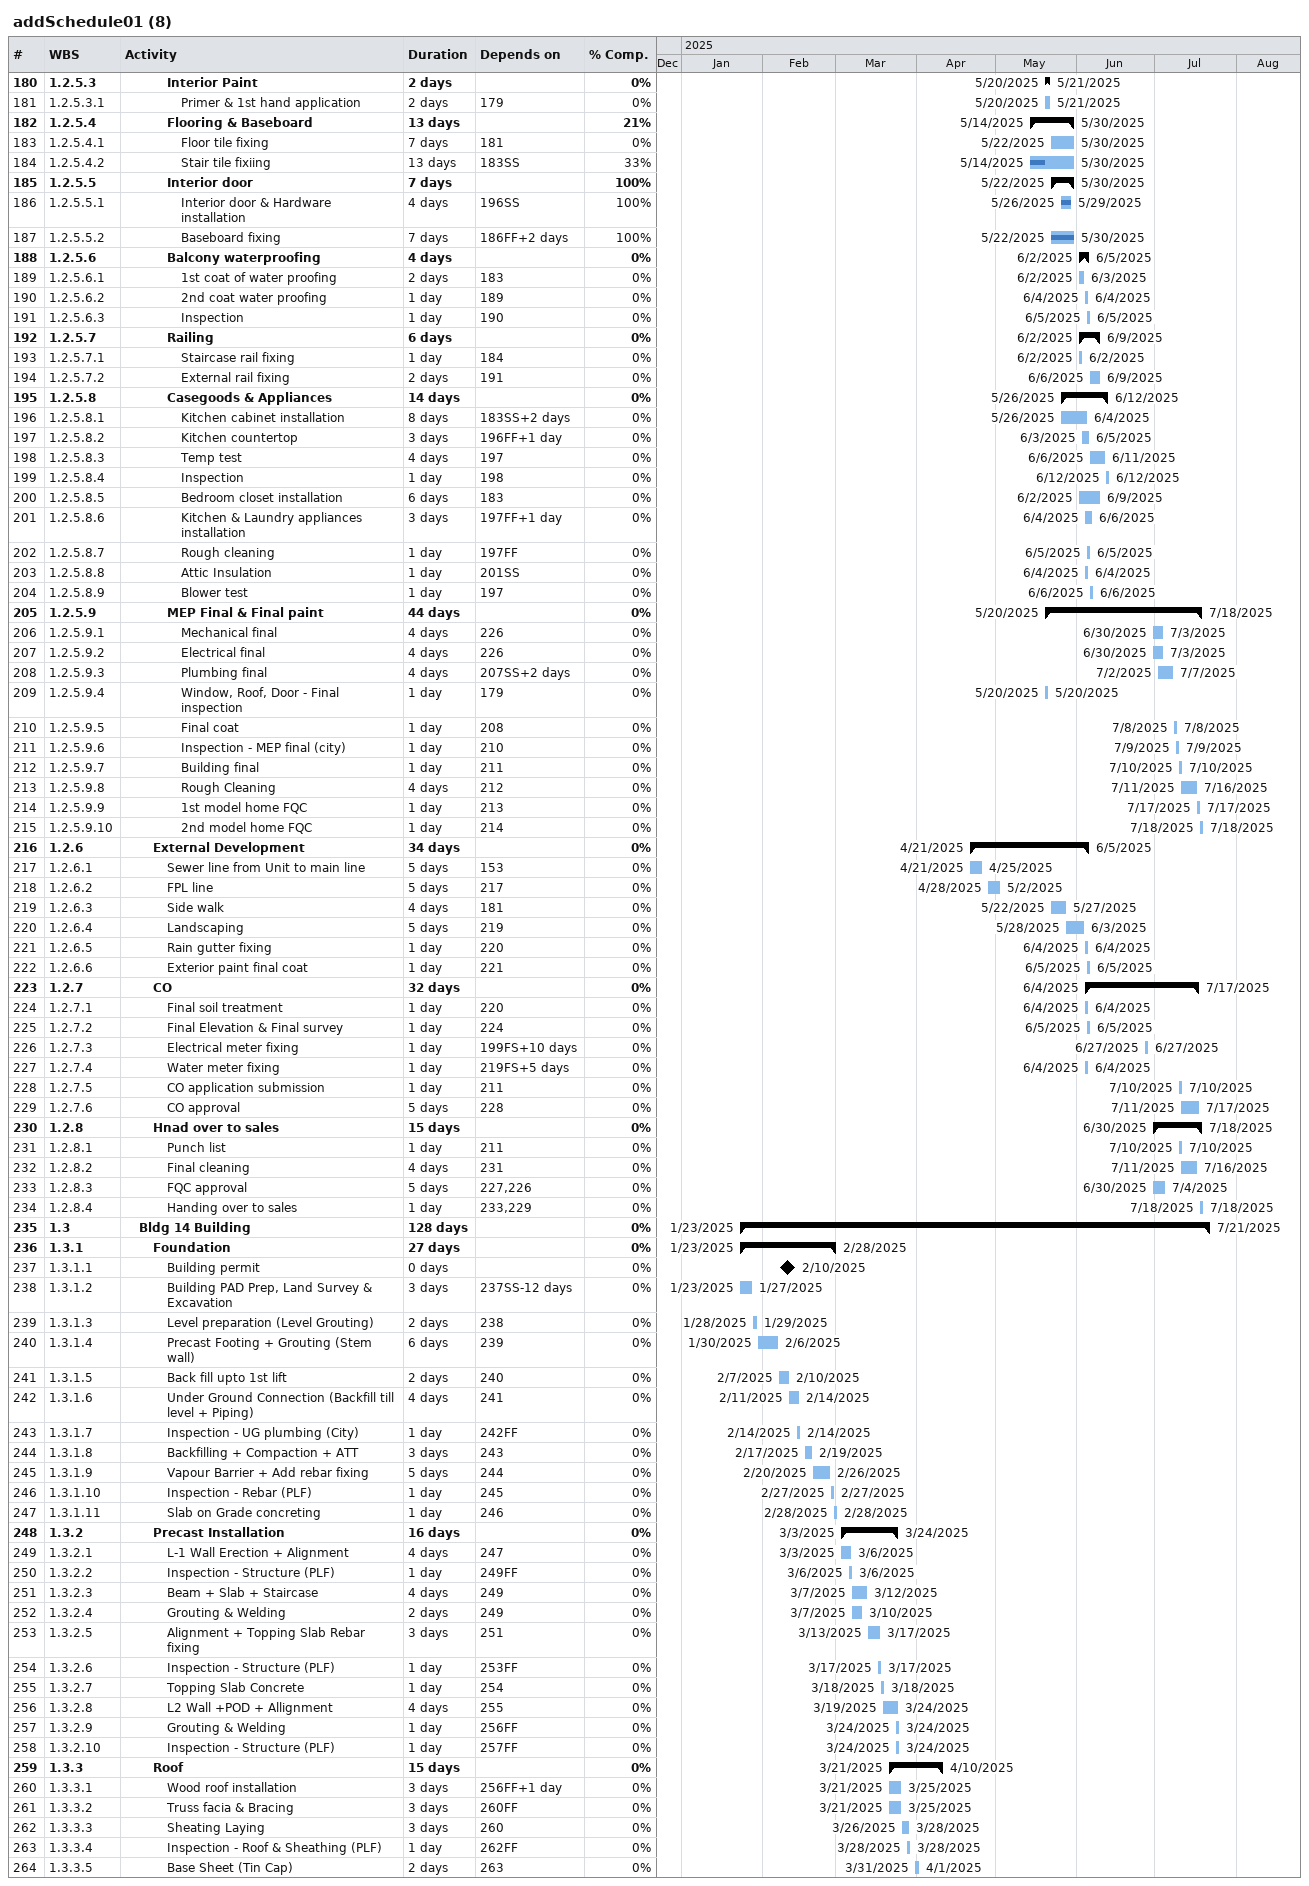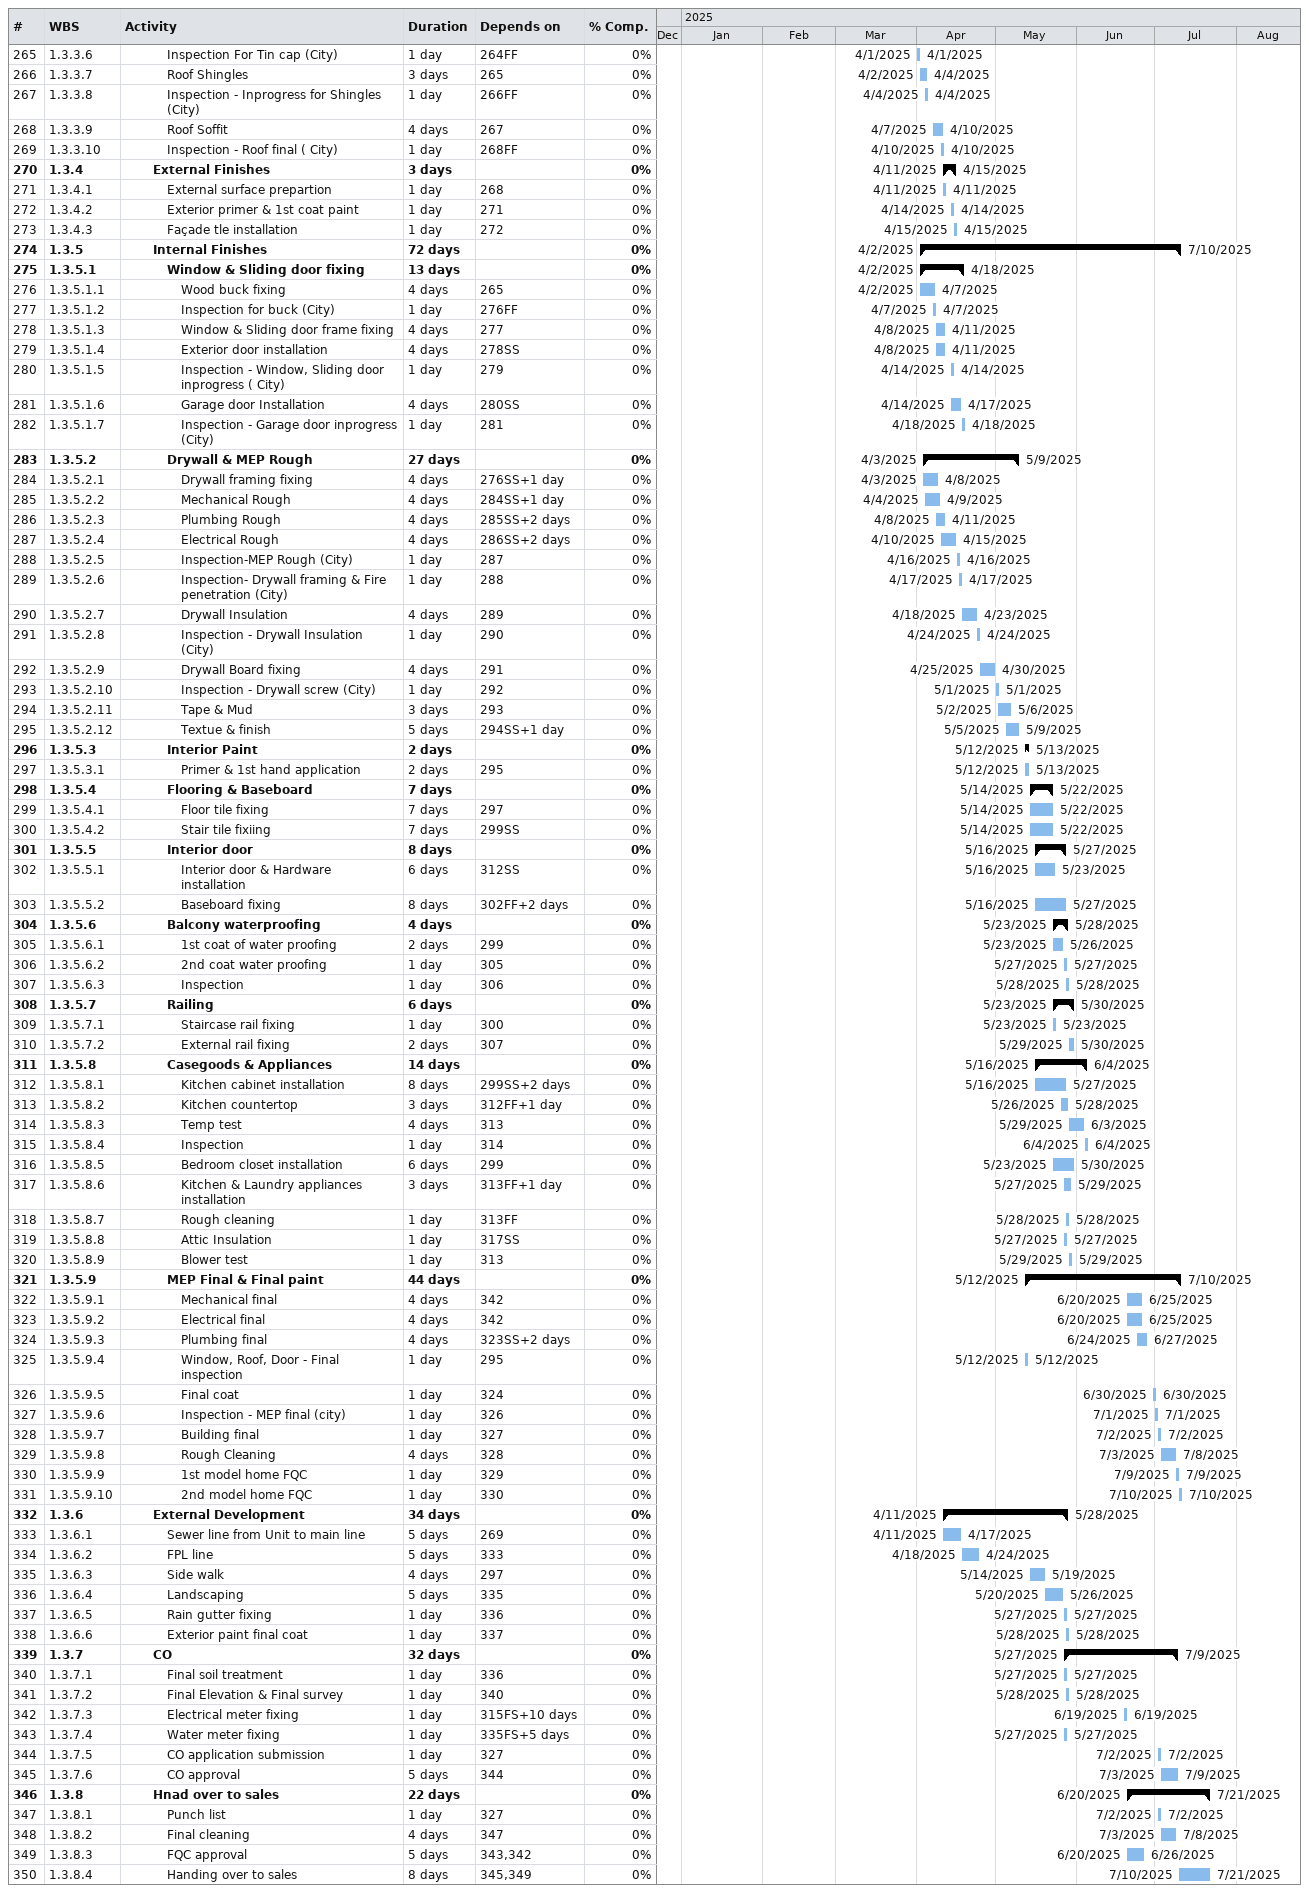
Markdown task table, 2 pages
addSchedule01 (8)

| ID | WBS | Task | Duration | Start | Finish | Predecessors | % complete |
|---|---|---|---|---|---|---|---|
| 180 | 1.2.5.3 | **Interior Paint** | 2d | 2025-05-20 | 2025-05-21 |  | 0 |
| 181 | 1.2.5.3.1 | Primer & 1st hand application | 2d | 2025-05-20 | 2025-05-21 | 179 | 0 |
| 182 | 1.2.5.4 | **Flooring & Baseboard** | 13d | 2025-05-14 | 2025-05-30 |  | 21 |
| 183 | 1.2.5.4.1 | Floor tile fixing | 7d | 2025-05-22 | 2025-05-30 | 181 | 0 |
| 184 | 1.2.5.4.2 | Stair tile fixiing | 13d | 2025-05-14 | 2025-05-30 | 183SS | 33 |
| 185 | 1.2.5.5 | **Interior door** | 7d | 2025-05-22 | 2025-05-30 |  | 100 |
| 186 | 1.2.5.5.1 | Interior door & Hardware installation | 4d | 2025-05-26 | 2025-05-29 | 196SS | 100 |
| 187 | 1.2.5.5.2 | Baseboard fixing | 7d | 2025-05-22 | 2025-05-30 | 186FF+2d | 100 |
| 188 | 1.2.5.6 | **Balcony waterproofing** | 4d | 2025-06-02 | 2025-06-05 |  | 0 |
| 189 | 1.2.5.6.1 | 1st coat of water proofing | 2d | 2025-06-02 | 2025-06-03 | 183 | 0 |
| 190 | 1.2.5.6.2 | 2nd coat water proofing | 1d | 2025-06-04 | 2025-06-04 | 189 | 0 |
| 191 | 1.2.5.6.3 | Inspection | 1d | 2025-06-05 | 2025-06-05 | 190 | 0 |
| 192 | 1.2.5.7 | **Railing** | 6d | 2025-06-02 | 2025-06-09 |  | 0 |
| 193 | 1.2.5.7.1 | Staircase rail fixing | 1d | 2025-06-02 | 2025-06-02 | 184 | 0 |
| 194 | 1.2.5.7.2 | External rail fixing | 2d | 2025-06-06 | 2025-06-09 | 191 | 0 |
| 195 | 1.2.5.8 | **Casegoods & Appliances** | 14d | 2025-05-26 | 2025-06-12 |  | 0 |
| 196 | 1.2.5.8.1 | Kitchen cabinet installation | 8d | 2025-05-26 | 2025-06-04 | 183SS+2d | 0 |
| 197 | 1.2.5.8.2 | Kitchen countertop | 3d | 2025-06-03 | 2025-06-05 | 196FF+1d | 0 |
| 198 | 1.2.5.8.3 | Temp test | 4d | 2025-06-06 | 2025-06-11 | 197 | 0 |
| 199 | 1.2.5.8.4 | Inspection | 1d | 2025-06-12 | 2025-06-12 | 198 | 0 |
| 200 | 1.2.5.8.5 | Bedroom closet installation | 6d | 2025-06-02 | 2025-06-09 | 183 | 0 |
| 201 | 1.2.5.8.6 | Kitchen & Laundry appliances installation | 3d | 2025-06-04 | 2025-06-06 | 197FF+1d | 0 |
| 202 | 1.2.5.8.7 | Rough cleaning | 1d | 2025-06-05 | 2025-06-05 | 197FF | 0 |
| 203 | 1.2.5.8.8 | Attic Insulation | 1d | 2025-06-04 | 2025-06-04 | 201SS | 0 |
| 204 | 1.2.5.8.9 | Blower test | 1d | 2025-06-06 | 2025-06-06 | 197 | 0 |
| 205 | 1.2.5.9 | **MEP Final & Final paint** | 44d | 2025-05-20 | 2025-07-18 |  | 0 |
| 206 | 1.2.5.9.1 | Mechanical final | 4d | 2025-06-30 | 2025-07-03 | 226 | 0 |
| 207 | 1.2.5.9.2 | Electrical final | 4d | 2025-06-30 | 2025-07-03 | 226 | 0 |
| 208 | 1.2.5.9.3 | Plumbing final | 4d | 2025-07-02 | 2025-07-07 | 207SS+2d | 0 |
| 209 | 1.2.5.9.4 | Window, Roof, Door - Final inspection | 1d | 2025-05-20 | 2025-05-20 | 179 | 0 |
| 210 | 1.2.5.9.5 | Final coat | 1d | 2025-07-08 | 2025-07-08 | 208 | 0 |
| 211 | 1.2.5.9.6 | Inspection - MEP final (city) | 1d | 2025-07-09 | 2025-07-09 | 210 | 0 |
| 212 | 1.2.5.9.7 | Building final | 1d | 2025-07-10 | 2025-07-10 | 211 | 0 |
| 213 | 1.2.5.9.8 | Rough Cleaning | 4d | 2025-07-11 | 2025-07-16 | 212 | 0 |
| 214 | 1.2.5.9.9 | 1st model home FQC | 1d | 2025-07-17 | 2025-07-17 | 213 | 0 |
| 215 | 1.2.5.9.10 | 2nd model home FQC | 1d | 2025-07-18 | 2025-07-18 | 214 | 0 |
| 216 | 1.2.6 | **External Development** | 34d | 2025-04-21 | 2025-06-05 |  | 0 |
| 217 | 1.2.6.1 | Sewer line from Unit to main line | 5d | 2025-04-21 | 2025-04-25 | 153 | 0 |
| 218 | 1.2.6.2 | FPL line | 5d | 2025-04-28 | 2025-05-02 | 217 | 0 |
| 219 | 1.2.6.3 | Side walk | 4d | 2025-05-22 | 2025-05-27 | 181 | 0 |
| 220 | 1.2.6.4 | Landscaping | 5d | 2025-05-28 | 2025-06-03 | 219 | 0 |
| 221 | 1.2.6.5 | Rain gutter fixing | 1d | 2025-06-04 | 2025-06-04 | 220 | 0 |
| 222 | 1.2.6.6 | Exterior paint final coat | 1d | 2025-06-05 | 2025-06-05 | 221 | 0 |
| 223 | 1.2.7 | **CO** | 32d | 2025-06-04 | 2025-07-17 |  | 0 |
| 224 | 1.2.7.1 | Final soil treatment | 1d | 2025-06-04 | 2025-06-04 | 220 | 0 |
| 225 | 1.2.7.2 | Final Elevation & Final survey | 1d | 2025-06-05 | 2025-06-05 | 224 | 0 |
| 226 | 1.2.7.3 | Electrical meter fixing | 1d | 2025-06-27 | 2025-06-27 | 199FS+10d | 0 |
| 227 | 1.2.7.4 | Water meter fixing | 1d | 2025-06-04 | 2025-06-04 | 219FS+5d | 0 |
| 228 | 1.2.7.5 | CO application submission | 1d | 2025-07-10 | 2025-07-10 | 211 | 0 |
| 229 | 1.2.7.6 | CO approval | 5d | 2025-07-11 | 2025-07-17 | 228 | 0 |
| 230 | 1.2.8 | **Hnad over to sales** | 15d | 2025-06-30 | 2025-07-18 |  | 0 |
| 231 | 1.2.8.1 | Punch list | 1d | 2025-07-10 | 2025-07-10 | 211 | 0 |
| 232 | 1.2.8.2 | Final cleaning | 4d | 2025-07-11 | 2025-07-16 | 231 | 0 |
| 233 | 1.2.8.3 | FQC approval | 5d | 2025-06-30 | 2025-07-04 | 227, 226 | 0 |
| 234 | 1.2.8.4 | Handing over to sales | 1d | 2025-07-18 | 2025-07-18 | 233, 229 | 0 |
| 235 | 1.3 | **Bldg 14 Building** | 128d | 2025-01-23 | 2025-07-21 |  | 0 |
| 236 | 1.3.1 | **Foundation** | 27d | 2025-01-23 | 2025-02-28 |  | 0 |
| 237 | 1.3.1.1 | Building permit | 0d | 2025-02-10 | 2025-02-10 |  | 0 |
| 238 | 1.3.1.2 | Building PAD Prep, Land Survey & Excavation | 3d | 2025-01-23 | 2025-01-27 | 237SS-12d | 0 |
| 239 | 1.3.1.3 | Level preparation (Level Grouting) | 2d | 2025-01-28 | 2025-01-29 | 238 | 0 |
| 240 | 1.3.1.4 | Precast Footing + Grouting (Stem wall) | 6d | 2025-01-30 | 2025-02-06 | 239 | 0 |
| 241 | 1.3.1.5 | Back fill upto 1st lift | 2d | 2025-02-07 | 2025-02-10 | 240 | 0 |
| 242 | 1.3.1.6 | Under Ground Connection (Backfill till level + Piping) | 4d | 2025-02-11 | 2025-02-14 | 241 | 0 |
| 243 | 1.3.1.7 | Inspection - UG plumbing (City) | 1d | 2025-02-14 | 2025-02-14 | 242FF | 0 |
| 244 | 1.3.1.8 | Backfilling + Compaction + ATT | 3d | 2025-02-17 | 2025-02-19 | 243 | 0 |
| 245 | 1.3.1.9 | Vapour Barrier + Add rebar fixing | 5d | 2025-02-20 | 2025-02-26 | 244 | 0 |
| 246 | 1.3.1.10 | Inspection - Rebar (PLF) | 1d | 2025-02-27 | 2025-02-27 | 245 | 0 |
| 247 | 1.3.1.11 | Slab on Grade concreting | 1d | 2025-02-28 | 2025-02-28 | 246 | 0 |
| 248 | 1.3.2 | **Precast Installation** | 16d | 2025-03-03 | 2025-03-24 |  | 0 |
| 249 | 1.3.2.1 | L-1 Wall Erection + Alignment | 4d | 2025-03-03 | 2025-03-06 | 247 | 0 |
| 250 | 1.3.2.2 | Inspection - Structure (PLF) | 1d | 2025-03-06 | 2025-03-06 | 249FF | 0 |
| 251 | 1.3.2.3 | Beam + Slab + Staircase | 4d | 2025-03-07 | 2025-03-12 | 249 | 0 |
| 252 | 1.3.2.4 | Grouting & Welding | 2d | 2025-03-07 | 2025-03-10 | 249 | 0 |
| 253 | 1.3.2.5 | Alignment + Topping Slab Rebar fixing | 3d | 2025-03-13 | 2025-03-17 | 251 | 0 |
| 254 | 1.3.2.6 | Inspection - Structure (PLF) | 1d | 2025-03-17 | 2025-03-17 | 253FF | 0 |
| 255 | 1.3.2.7 | Topping Slab Concrete | 1d | 2025-03-18 | 2025-03-18 | 254 | 0 |
| 256 | 1.3.2.8 | L2 Wall +POD + Allignment | 4d | 2025-03-19 | 2025-03-24 | 255 | 0 |
| 257 | 1.3.2.9 | Grouting & Welding | 1d | 2025-03-24 | 2025-03-24 | 256FF | 0 |
| 258 | 1.3.2.10 | Inspection - Structure (PLF) | 1d | 2025-03-24 | 2025-03-24 | 257FF | 0 |
| 259 | 1.3.3 | **Roof** | 15d | 2025-03-21 | 2025-04-10 |  | 0 |
| 260 | 1.3.3.1 | Wood roof installation | 3d | 2025-03-21 | 2025-03-25 | 256FF+1d | 0 |
| 261 | 1.3.3.2 | Truss facia & Bracing | 3d | 2025-03-21 | 2025-03-25 | 260FF | 0 |
| 262 | 1.3.3.3 | Sheating Laying | 3d | 2025-03-26 | 2025-03-28 | 260 | 0 |
| 263 | 1.3.3.4 | Inspection - Roof & Sheathing (PLF) | 1d | 2025-03-28 | 2025-03-28 | 262FF | 0 |
| 264 | 1.3.3.5 | Base Sheet (Tin Cap) | 2d | 2025-03-31 | 2025-04-01 | 263 | 0 |
| 265 | 1.3.3.6 | Inspection For Tin cap (City) | 1d | 2025-04-01 | 2025-04-01 | 264FF | 0 |
| 266 | 1.3.3.7 | Roof Shingles | 3d | 2025-04-02 | 2025-04-04 | 265 | 0 |
| 267 | 1.3.3.8 | Inspection - Inprogress for Shingles (City) | 1d | 2025-04-04 | 2025-04-04 | 266FF | 0 |
| 268 | 1.3.3.9 | Roof Soffit | 4d | 2025-04-07 | 2025-04-10 | 267 | 0 |
| 269 | 1.3.3.10 | Inspection - Roof final ( City) | 1d | 2025-04-10 | 2025-04-10 | 268FF | 0 |
| 270 | 1.3.4 | **External Finishes** | 3d | 2025-04-11 | 2025-04-15 |  | 0 |
| 271 | 1.3.4.1 | External surface prepartion | 1d | 2025-04-11 | 2025-04-11 | 268 | 0 |
| 272 | 1.3.4.2 | Exterior primer & 1st coat paint | 1d | 2025-04-14 | 2025-04-14 | 271 | 0 |
| 273 | 1.3.4.3 | Façade tle installation | 1d | 2025-04-15 | 2025-04-15 | 272 | 0 |
| 274 | 1.3.5 | **Internal Finishes** | 72d | 2025-04-02 | 2025-07-10 |  | 0 |
| 275 | 1.3.5.1 | **Window & Sliding door fixing** | 13d | 2025-04-02 | 2025-04-18 |  | 0 |
| 276 | 1.3.5.1.1 | Wood buck fixing | 4d | 2025-04-02 | 2025-04-07 | 265 | 0 |
| 277 | 1.3.5.1.2 | Inspection for buck (City) | 1d | 2025-04-07 | 2025-04-07 | 276FF | 0 |
| 278 | 1.3.5.1.3 | Window & Sliding door frame fixing | 4d | 2025-04-08 | 2025-04-11 | 277 | 0 |
| 279 | 1.3.5.1.4 | Exterior door installation | 4d | 2025-04-08 | 2025-04-11 | 278SS | 0 |
| 280 | 1.3.5.1.5 | Inspection - Window, Sliding door inprogress ( City) | 1d | 2025-04-14 | 2025-04-14 | 279 | 0 |
| 281 | 1.3.5.1.6 | Garage door Installation | 4d | 2025-04-14 | 2025-04-17 | 280SS | 0 |
| 282 | 1.3.5.1.7 | Inspection - Garage door inprogress (City) | 1d | 2025-04-18 | 2025-04-18 | 281 | 0 |
| 283 | 1.3.5.2 | **Drywall & MEP Rough** | 27d | 2025-04-03 | 2025-05-09 |  | 0 |
| 284 | 1.3.5.2.1 | Drywall framing fixing | 4d | 2025-04-03 | 2025-04-08 | 276SS+1d | 0 |
| 285 | 1.3.5.2.2 | Mechanical Rough | 4d | 2025-04-04 | 2025-04-09 | 284SS+1d | 0 |
| 286 | 1.3.5.2.3 | Plumbing Rough | 4d | 2025-04-08 | 2025-04-11 | 285SS+2d | 0 |
| 287 | 1.3.5.2.4 | Electrical Rough | 4d | 2025-04-10 | 2025-04-15 | 286SS+2d | 0 |
| 288 | 1.3.5.2.5 | Inspection-MEP Rough (City) | 1d | 2025-04-16 | 2025-04-16 | 287 | 0 |
| 289 | 1.3.5.2.6 | Inspection- Drywall framing & Fire penetration (City) | 1d | 2025-04-17 | 2025-04-17 | 288 | 0 |
| 290 | 1.3.5.2.7 | Drywall Insulation | 4d | 2025-04-18 | 2025-04-23 | 289 | 0 |
| 291 | 1.3.5.2.8 | Inspection - Drywall Insulation (City) | 1d | 2025-04-24 | 2025-04-24 | 290 | 0 |
| 292 | 1.3.5.2.9 | Drywall Board fixing | 4d | 2025-04-25 | 2025-04-30 | 291 | 0 |
| 293 | 1.3.5.2.10 | Inspection - Drywall screw (City) | 1d | 2025-05-01 | 2025-05-01 | 292 | 0 |
| 294 | 1.3.5.2.11 | Tape & Mud | 3d | 2025-05-02 | 2025-05-06 | 293 | 0 |
| 295 | 1.3.5.2.12 | Textue & finish | 5d | 2025-05-05 | 2025-05-09 | 294SS+1d | 0 |
| 296 | 1.3.5.3 | **Interior Paint** | 2d | 2025-05-12 | 2025-05-13 |  | 0 |
| 297 | 1.3.5.3.1 | Primer & 1st hand application | 2d | 2025-05-12 | 2025-05-13 | 295 | 0 |
| 298 | 1.3.5.4 | **Flooring & Baseboard** | 7d | 2025-05-14 | 2025-05-22 |  | 0 |
| 299 | 1.3.5.4.1 | Floor tile fixing | 7d | 2025-05-14 | 2025-05-22 | 297 | 0 |
| 300 | 1.3.5.4.2 | Stair tile fixiing | 7d | 2025-05-14 | 2025-05-22 | 299SS | 0 |
| 301 | 1.3.5.5 | **Interior door** | 8d | 2025-05-16 | 2025-05-27 |  | 0 |
| 302 | 1.3.5.5.1 | Interior door & Hardware installation | 6d | 2025-05-16 | 2025-05-23 | 312SS | 0 |
| 303 | 1.3.5.5.2 | Baseboard fixing | 8d | 2025-05-16 | 2025-05-27 | 302FF+2d | 0 |
| 304 | 1.3.5.6 | **Balcony waterproofing** | 4d | 2025-05-23 | 2025-05-28 |  | 0 |
| 305 | 1.3.5.6.1 | 1st coat of water proofing | 2d | 2025-05-23 | 2025-05-26 | 299 | 0 |
| 306 | 1.3.5.6.2 | 2nd coat water proofing | 1d | 2025-05-27 | 2025-05-27 | 305 | 0 |
| 307 | 1.3.5.6.3 | Inspection | 1d | 2025-05-28 | 2025-05-28 | 306 | 0 |
| 308 | 1.3.5.7 | **Railing** | 6d | 2025-05-23 | 2025-05-30 |  | 0 |
| 309 | 1.3.5.7.1 | Staircase rail fixing | 1d | 2025-05-23 | 2025-05-23 | 300 | 0 |
| 310 | 1.3.5.7.2 | External rail fixing | 2d | 2025-05-29 | 2025-05-30 | 307 | 0 |
| 311 | 1.3.5.8 | **Casegoods & Appliances** | 14d | 2025-05-16 | 2025-06-04 |  | 0 |
| 312 | 1.3.5.8.1 | Kitchen cabinet installation | 8d | 2025-05-16 | 2025-05-27 | 299SS+2d | 0 |
| 313 | 1.3.5.8.2 | Kitchen countertop | 3d | 2025-05-26 | 2025-05-28 | 312FF+1d | 0 |
| 314 | 1.3.5.8.3 | Temp test | 4d | 2025-05-29 | 2025-06-03 | 313 | 0 |
| 315 | 1.3.5.8.4 | Inspection | 1d | 2025-06-04 | 2025-06-04 | 314 | 0 |
| 316 | 1.3.5.8.5 | Bedroom closet installation | 6d | 2025-05-23 | 2025-05-30 | 299 | 0 |
| 317 | 1.3.5.8.6 | Kitchen & Laundry appliances installation | 3d | 2025-05-27 | 2025-05-29 | 313FF+1d | 0 |
| 318 | 1.3.5.8.7 | Rough cleaning | 1d | 2025-05-28 | 2025-05-28 | 313FF | 0 |
| 319 | 1.3.5.8.8 | Attic Insulation | 1d | 2025-05-27 | 2025-05-27 | 317SS | 0 |
| 320 | 1.3.5.8.9 | Blower test | 1d | 2025-05-29 | 2025-05-29 | 313 | 0 |
| 321 | 1.3.5.9 | **MEP Final & Final paint** | 44d | 2025-05-12 | 2025-07-10 |  | 0 |
| 322 | 1.3.5.9.1 | Mechanical final | 4d | 2025-06-20 | 2025-06-25 | 342 | 0 |
| 323 | 1.3.5.9.2 | Electrical final | 4d | 2025-06-20 | 2025-06-25 | 342 | 0 |
| 324 | 1.3.5.9.3 | Plumbing final | 4d | 2025-06-24 | 2025-06-27 | 323SS+2d | 0 |
| 325 | 1.3.5.9.4 | Window, Roof, Door - Final inspection | 1d | 2025-05-12 | 2025-05-12 | 295 | 0 |
| 326 | 1.3.5.9.5 | Final coat | 1d | 2025-06-30 | 2025-06-30 | 324 | 0 |
| 327 | 1.3.5.9.6 | Inspection - MEP final (city) | 1d | 2025-07-01 | 2025-07-01 | 326 | 0 |
| 328 | 1.3.5.9.7 | Building final | 1d | 2025-07-02 | 2025-07-02 | 327 | 0 |
| 329 | 1.3.5.9.8 | Rough Cleaning | 4d | 2025-07-03 | 2025-07-08 | 328 | 0 |
| 330 | 1.3.5.9.9 | 1st model home FQC | 1d | 2025-07-09 | 2025-07-09 | 329 | 0 |
| 331 | 1.3.5.9.10 | 2nd model home FQC | 1d | 2025-07-10 | 2025-07-10 | 330 | 0 |
| 332 | 1.3.6 | **External Development** | 34d | 2025-04-11 | 2025-05-28 |  | 0 |
| 333 | 1.3.6.1 | Sewer line from Unit to main line | 5d | 2025-04-11 | 2025-04-17 | 269 | 0 |
| 334 | 1.3.6.2 | FPL line | 5d | 2025-04-18 | 2025-04-24 | 333 | 0 |
| 335 | 1.3.6.3 | Side walk | 4d | 2025-05-14 | 2025-05-19 | 297 | 0 |
| 336 | 1.3.6.4 | Landscaping | 5d | 2025-05-20 | 2025-05-26 | 335 | 0 |
| 337 | 1.3.6.5 | Rain gutter fixing | 1d | 2025-05-27 | 2025-05-27 | 336 | 0 |
| 338 | 1.3.6.6 | Exterior paint final coat | 1d | 2025-05-28 | 2025-05-28 | 337 | 0 |
| 339 | 1.3.7 | **CO** | 32d | 2025-05-27 | 2025-07-09 |  | 0 |
| 340 | 1.3.7.1 | Final soil treatment | 1d | 2025-05-27 | 2025-05-27 | 336 | 0 |
| 341 | 1.3.7.2 | Final Elevation & Final survey | 1d | 2025-05-28 | 2025-05-28 | 340 | 0 |
| 342 | 1.3.7.3 | Electrical meter fixing | 1d | 2025-06-19 | 2025-06-19 | 315FS+10d | 0 |
| 343 | 1.3.7.4 | Water meter fixing | 1d | 2025-05-27 | 2025-05-27 | 335FS+5d | 0 |
| 344 | 1.3.7.5 | CO application submission | 1d | 2025-07-02 | 2025-07-02 | 327 | 0 |
| 345 | 1.3.7.6 | CO approval | 5d | 2025-07-03 | 2025-07-09 | 344 | 0 |
| 346 | 1.3.8 | **Hnad over to sales** | 22d | 2025-06-20 | 2025-07-21 |  | 0 |
| 347 | 1.3.8.1 | Punch list | 1d | 2025-07-02 | 2025-07-02 | 327 | 0 |
| 348 | 1.3.8.2 | Final cleaning | 4d | 2025-07-03 | 2025-07-08 | 347 | 0 |
| 349 | 1.3.8.3 | FQC approval | 5d | 2025-06-20 | 2025-06-26 | 343, 342 | 0 |
| 350 | 1.3.8.4 | Handing over to sales | 8d | 2025-07-10 | 2025-07-21 | 345, 349 | 0 |
